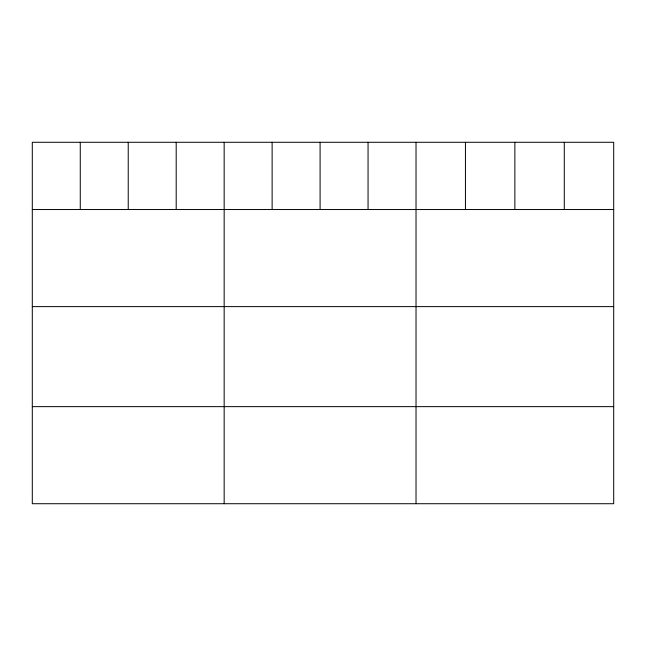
<?xml version="1.0" encoding="UTF-8"?>
<svg xmlns="http://www.w3.org/2000/svg" width="646" height="646" viewBox="0 0 646 646"><rect width="100%" height="100%" fill="white"/><g stroke="black" fill="none" stroke-linecap="round" stroke-linejoin="round"><path stroke-width="0.97" d="M613.7 209.53L613.7 503.718L32.3 503.718L32.3 142.281L613.7 142.281L613.7 209.53L32.3 209.53M32.3 306.616L613.7 306.616M32.3 406.641L613.7 406.641M564.281 142.281L564.281 209.53M514.862 142.281L514.862 209.53M465.443 142.281L465.443 209.53M416.024 142.281L416.024 503.718M368.058 142.281L368.058 209.53M320.093 142.281L320.093 209.53M272.127 142.281L272.127 209.53M224.162 142.281L224.162 503.718M176.196 142.281L176.196 209.53M128.231 142.281L128.231 209.53M80.266 142.281L80.266 209.53"/></g></svg>
